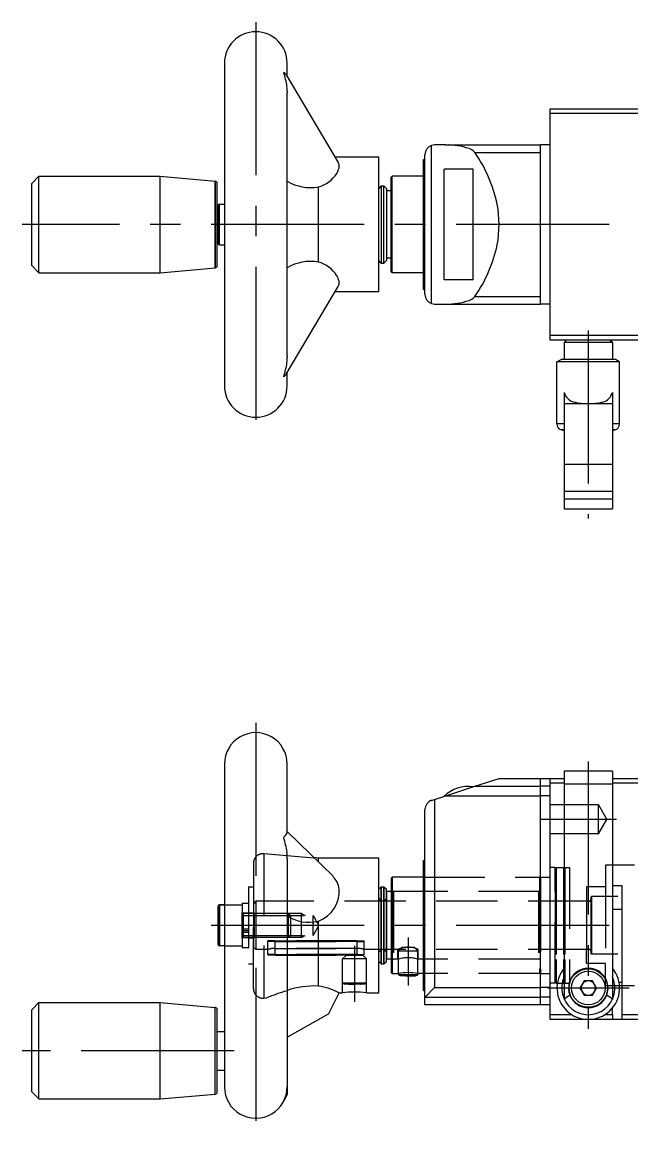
# Model space of a CAD drawing. Extents: x -77 to 465, y -68 to 222.
# Drawn here: x 139.9 to 266.4, y -42 to 187.4 of the extents above; entities that cross this region are included whole.
import ezdxf

# ---------------------------------------------------------------- set-up
doc = ezdxf.new("R2010")
doc.units = 0
doc.linetypes.add('CENTER', pattern=[50.8, 31.75, -6.35, 6.35, -6.35])
doc.linetypes.add('DASHED', pattern=[19.05, 12.7, -6.35])
doc.layers.get('0').update_dxf_attribs({"linetype": 'CONTINUOUS'})
doc.layers.add('CENTER', color=1, linetype='CENTER')

msp = doc.modelspace()

# ---------------------------------------------------------------- linework, layer by layer
at = {"color": 7, "linetype": 'CONTINUOUS'}
for p, q in [((181.88, 178.95), (181.88, 111.95)), ((194.88, 176.24), (194.88, 178.95)), ((194.71, 176.52), (205.48, 158.32)), ((194.88, 172.73), (194.87, 172.73)), ((194.88, 118.17), (194.88, 172.73)), ((249.48, 169.45), (282.88, 169.45)), ((249.48, 168.45), (249.48, 169.45)), ((282.88, 168.45), (249.48, 168.45)), ((249.48, 122.45), (249.48, 168.45)), ((224.86, 129.04), (224.86, 161.85)), ((227.83, 161.95), (225.48, 161.95)), ((227.83, 161.95), (247.48, 161.95)), ((247.48, 160.38), (247.48, 161.95)), ((249.48, 161.95), (247.48, 161.95)), ((247.48, 160.38), (247.48, 161.95)), ((213.88, 159.45), (204.81, 159.45)), ((213.88, 131.45), (213.88, 159.45)), ((223.18, 131.95), (223.18, 158.95)), ((223.18, 158.95), (223.48, 158.95)), ((223.48, 130.95), (223.48, 159.95)), ((233.84, 160.38), (247.48, 160.38)), ((247.48, 130.51), (247.48, 160.38)), ((247.48, 130.51), (247.48, 160.38)), ((233.48, 156.95), (227.48, 156.95)), ((227.48, 133.95), (227.48, 156.95)), ((233.48, 133.95), (233.48, 156.95)), ((141.88, 153.95), (143.38, 155.45)), ((141.88, 136.95), (141.88, 153.95)), ((143.38, 135.45), (143.38, 155.45)), ((143.38, 155.45), (168.54, 155.45)), ((168.54, 135.45), (168.54, 155.45)), ((168.54, 155.45), (179.92, 154.45)), ((179.92, 154.45), (179.92, 136.44)), ((179.92, 136.44), (179.92, 154.45)), ((180.38, 145.58), (180.38, 153.95)), ((216.68, 155.45), (216.48, 155.25)), ((216.48, 135.65), (216.48, 155.25)), ((216.68, 135.45), (216.68, 155.45)), ((223.18, 155.45), (216.68, 155.45)), ((201.38, 137.66), (201.38, 153.24)), ((214.38, 153.45), (213.88, 152.95)), ((214.38, 153.45), (214.38, 137.45)), ((214.38, 153.45), (214.98, 153.45)), ((214.98, 137.45), (214.98, 153.45)), ((214.98, 153.45), (215.48, 152.95)), ((215.48, 152.95), (215.48, 137.95)), ((216.48, 152.45), (215.48, 152.45)), ((180.58, 149.45), (180.38, 149.45)), ((180.58, 141.45), (180.58, 149.45)), ((180.83, 141.2), (180.83, 149.7)), ((180.83, 149.7), (181.88, 149.7)), ((180.38, 136.94), (180.38, 145.58)), ((180.58, 141.45), (180.38, 141.45)), ((180.83, 141.2), (181.88, 141.2)), ((214.38, 137.45), (213.88, 137.95)), ((214.98, 137.45), (215.48, 137.95)), ((216.48, 138.45), (215.48, 138.45)), ((141.88, 136.95), (143.38, 135.45)), ((143.38, 135.45), (168.54, 135.45)), ((168.54, 135.45), (179.92, 136.44)), ((214.38, 137.45), (214.98, 137.45)), ((216.68, 135.45), (216.48, 135.65)), ((223.18, 135.45), (216.68, 135.45)), ((233.48, 133.95), (227.48, 133.95)), ((194.71, 114.37), (205.48, 132.58)), ((213.88, 131.45), (204.81, 131.45)), ((223.18, 131.95), (223.48, 131.95)), ((225.48, 128.95), (227.83, 128.95)), ((227.83, 128.95), (247.48, 128.95)), ((233.84, 130.51), (247.48, 130.51)), ((247.48, 128.95), (247.48, 130.51)), ((247.48, 128.95), (247.48, 130.51)), ((249.48, 128.95), (247.48, 128.95)), ((249.48, 122.45), (282.88, 122.45)), ((249.48, 121.45), (249.48, 122.45)), ((282.88, 121.45), (249.48, 121.45)), ((252.38, 120.95), (252.88, 121.45)), ((262.38, 120.95), (252.38, 120.95)), ((252.38, 120.95), (252.38, 117.45)), ((262.38, 120.95), (261.88, 121.45)), ((262.38, 120.95), (262.38, 117.45)), ((194.88, 118.17), (194.87, 118.17)), ((250.88, 116.95), (251.74, 117.45)), ((263.01, 117.45), (251.74, 117.45)), ((263.88, 116.95), (263.01, 117.45)), ((263.88, 116.95), (250.88, 116.95)), ((250.88, 104.08), (250.88, 116.95)), ((263.88, 104.08), (263.88, 116.95)), ((194.88, 111.95), (194.88, 114.66)), ((252.38, 110.59), (252.38, 108.23)), ((262.38, 110.59), (262.38, 108.23)), ((252.38, 108.23), (252.38, 95.67)), ((262.38, 108.23), (252.38, 108.23)), ((262.38, 108.23), (262.38, 95.67)), ((252.38, 104.08), (250.88, 104.08)), ((263.88, 104.08), (262.38, 104.08)), ((252.38, 102.83), (251.85, 102.83)), ((262.9, 102.83), (262.38, 102.83)), ((252.38, 95.67), (252.38, 90.03)), ((262.38, 95.67), (252.38, 95.67)), ((262.38, 95.67), (262.38, 90.03)), ((252.38, 90.03), (252.38, 88.45)), ((262.38, 90.03), (252.38, 90.03)), ((262.38, 90.03), (262.38, 88.45)), ((262.38, 88.45), (252.38, 88.45)), ((252.38, 88.45), (252.38, 86.45)), ((262.38, 88.45), (262.38, 86.45)), ((252.38, 86.45), (262.38, 86.45)), ((181.88, 33.48), (181.88, -33.52)), ((194.88, 19.45), (194.88, 33.48)), ((233.84, 28.87), (238.87, 30.5)), ((238.87, 30.5), (252.38, 30.5)), ((247.48, 28.87), (247.48, 30.5)), ((247.48, 28.87), (247.48, 30.5)), ((249.48, 29.5), (249.48, 30.5)), ((262.38, 32), (252.38, 32)), ((252.38, 32), (252.38, 29.32)), ((262.38, 32), (262.38, 29.32)), ((262.38, 30.5), (282.88, 30.5)), ((227.83, 26.91), (233.84, 28.87)), ((233.84, 28.87), (247.48, 28.87)), ((247.48, 26.91), (247.48, 28.87)), ((249.48, 28.87), (247.48, 28.87)), ((247.48, 26.91), (247.48, 28.87)), ((249.48, -18.5), (249.48, 29.5)), ((252.38, 29.5), (249.48, 29.5)), ((252.38, 29.32), (252.38, -15.36)), ((262.38, 29.32), (252.38, 29.32)), ((282.88, 29.5), (262.38, 29.5)), ((262.38, 29.32), (262.38, -15.36)), ((224.86, 25.95), (225.48, 26.15)), ((225.48, 26.15), (227.83, 26.91)), ((225.48, 26.15), (225.48, -12.91)), ((227.83, 26.91), (247.48, 26.91)), ((247.48, -12.91), (247.48, 26.91)), ((247.48, -12.91), (247.48, 26.91)), ((249.48, 26.91), (247.48, 26.91)), ((223.48, -14.96), (223.48, 24.05)), ((194.88, 19.47), (204.4, 10.18)), ((194.88, 13.9), (194.88, -35.09)), ((201.38, 13.98), (200.42, 14.06)), ((201.38, 13.13), (201.38, 13.98)), ((213.88, 13.98), (201.38, 13.98)), ((213.88, -14.02), (213.88, 13.98)), ((223.18, 0), (223.18, 13.5)), ((223.18, 13.5), (223.48, 13.5)), ((216.68, 10), (216.48, 9.8)), ((216.48, 9.8), (216.48, 0)), ((216.68, 10), (216.68, -10)), ((223.18, 10), (216.68, 10)), ((214.38, 8), (213.88, 7.5)), ((213.88, -7.5), (213.88, 7.46)), ((214.38, 8), (214.38, -8)), ((214.38, -8), (214.38, 8)), ((214.38, 8), (214.98, 8)), ((214.98, -8), (214.98, 8)), ((214.98, 8), (214.98, -8)), ((214.98, 8), (215.48, 7.5)), ((215.48, -7.5), (215.48, 7.5)), ((215.48, 7), (215.48, -7)), ((216.48, 7), (215.48, 7)), ((262.38, 8.28), (264.38, 8.28)), ((264.38, -18.5), (264.38, 8.28)), ((213.88, -5.55), (213.88, 5.55)), ((213.88, 5.55), (214.38, 5.05)), ((214.38, -5.05), (214.38, 5)), ((215.48, 5.55), (214.98, 5.05)), ((214.98, 5.05), (214.98, -5)), ((180.58, 4), (180.58, -4)), ((180.58, -4.02), (180.58, 3.98)), ((181.88, 4.25), (180.83, 4.25)), ((180.83, 4.23), (180.83, -4.27)), ((181.88, 4.23), (180.83, 4.23)), ((180.83, -4.25), (180.83, 4.21)), ((264.38, 3.33), (262.38, 3.33)), ((201.38, -12.59), (201.38, 0.91)), ((216.48, 0), (216.48, -9.8)), ((223.18, -13.5), (223.18, 0)), ((181.88, -4.25), (180.83, -4.25)), ((181.88, -4.27), (180.83, -4.27)), ((213.88, -5.55), (214.38, -5.05)), ((215.48, -5.55), (214.98, -5.05)), ((214.38, -8), (213.88, -7.5)), ((214.38, -8), (214.98, -8)), ((214.98, -8), (215.48, -7.5)), ((216.48, -7), (215.48, -7)), ((216.68, -10), (216.48, -9.8)), ((216.68, -10), (217.98, -10)), ((217.98, -10), (217.98, -10.25)), ((221.98, -10.25), (217.98, -10.25)), ((218.41, -10.5), (217.98, -10.25)), ((221.55, -10.5), (218.41, -10.5)), ((219.28, -10.25), (221.98, -10.25)), ((219.43, -10.5), (221.55, -10.5)), ((221.55, -10.5), (221.98, -10.25)), ((223.18, -10), (221.98, -10)), ((221.98, -10), (221.98, -10.25)), ((223.18, -13.5), (223.48, -13.5)), ((225.48, -12.91), (223.52, -14.87)), ((225.48, -12.91), (247.48, -12.91)), ((247.48, -14.87), (247.48, -12.91)), ((249.48, -12.91), (247.48, -12.91)), ((247.48, -14.87), (247.48, -12.91)), ((256.51, -11.5), (255.65, -13)), ((255.65, -13), (256.51, -14.5)), ((258.24, -11.5), (256.51, -11.5)), ((259.11, -13), (258.24, -11.5)), ((258.24, -14.5), (259.11, -13)), ((263.76, -11.75), (264.38, -11.75)), ((141.88, -17.52), (143.38, -16.02)), ((143.38, -36.02), (143.38, -16.02)), ((143.38, -16.02), (168.54, -16.02)), ((168.54, -36.02), (168.54, -16.02)), ((168.54, -16.02), (179.92, -17.02)), ((203.44, -18.39), (205.67, -14.02)), ((205.67, -14.02), (206.4, -14.02)), ((211.37, -14.02), (213.88, -14.02)), ((223.52, -14.87), (223.48, -14.96)), ((223.48, -16.5), (223.48, -14.96)), ((223.52, -14.87), (247.48, -14.87)), ((247.48, -16.5), (247.48, -14.87)), ((247.48, -16.5), (247.48, -14.87)), ((249.48, -14.87), (247.48, -14.87)), ((256.51, -14.5), (258.24, -14.5)), ((141.88, -34.52), (141.88, -17.52)), ((179.92, -35.03), (179.92, -17.02)), ((180.38, -34.53), (180.38, -17.52)), ((194.88, -23.19), (203.46, -18.35)), ((249.48, -16.5), (223.48, -16.5)), ((262.38, -18.5), (262.38, -17.15)), ((249.48, -18.5), (253.91, -18.5)), ((249.48, -19.5), (249.48, -18.5)), ((262.38, -19.5), (249.48, -19.5)), ((260.84, -18.5), (262.38, -18.5)), ((262.38, -18.5), (262.38, -19.5)), ((264.38, -19.5), (262.38, -19.5)), ((264.38, -18.5), (282.88, -18.5)), ((264.38, -19.5), (264.38, -18.5)), ((282.88, -19.5), (264.38, -19.5)), ((180.38, -22.02), (181.88, -22.02)), ((180.38, -30.02), (181.88, -30.02)), ((141.88, -34.52), (143.38, -36.02)), ((143.38, -36.02), (168.54, -36.02)), ((168.54, -36.02), (179.92, -35.03)), ((194.88, -35.09), (194.16, -36.49))]:
    msp.add_line(p, q, dxfattribs=at)
at = {"color": 3, "linetype": 'DASHED'}
for p, q in [((259.48, 25), (249.48, 25)), ((259.48, 19), (259.48, 25)), ((259.48, 25), (261.21, 22)), ((259.48, 19), (261.21, 22)), ((259.48, 19), (249.48, 19)), ((200.42, 13.97), (190.05, 14.88)), ((190.05, 14.87), (190.05, -15.09)), ((187.88, 12.88), (187.88, 2.03)), ((250.48, 12), (249.48, 12)), ((249.48, -12), (249.48, 11.98)), ((250.48, -12), (250.48, 11.98)), ((250.48, 11.5), (250.73, 11.5)), ((250.48, 11.47), (250.48, -11.5)), ((250.73, 12), (250.73, -12)), ((250.73, 12), (252.23, 12)), ((250.73, 11.47), (250.73, -11.5)), ((252.23, 12), (252.23, -12)), ((252.23, 11.5), (252.48, 11.5)), ((252.23, 11.47), (252.23, -11.5)), ((252.48, 12), (252.48, -12)), ((252.48, 12), (253.48, 12)), ((252.48, 11.47), (252.48, -11.5)), ((253.48, 11.98), (253.48, -12)), ((260.98, 12.5), (260.98, 8)), ((266.98, 12.5), (260.98, 12.5)), ((223.18, 10), (247.28, 10)), ((247.28, 10), (247.28, -10)), ((247.28, 10), (247.48, 9.8)), ((247.48, 10), (249.48, 10)), ((247.48, 9.99), (247.48, -9.99)), ((247.48, 9.79), (247.48, -9.79)), ((186.88, 8), (186.88, -8)), ((186.88, 8), (187.88, 8)), ((187.88, 8), (187.88, -7.96)), ((216.48, 7.5), (216.98, 7)), ((247.28, 7), (216.48, 7)), ((216.98, 7), (216.98, -7)), ((247.08, 7), (247.08, -7)), ((247.28, 7), (247.48, 7.2)), ((247.28, 7), (247.28, -7)), ((247.48, 7.4), (247.48, -7.4)), ((247.48, 7.2), (247.48, -7.2)), ((256.98, 8), (256.98, 5)), ((260.98, 8), (256.98, 8)), ((260.98, 8), (260.98, -7.94)), ((185.58, 4.6), (185.58, -4.6)), ((185.58, 4.6), (186.88, 4.6)), ((186.88, 4.59), (186.88, -4.6)), ((188.38, 5), (187.88, 4.5)), ((188.38, 5), (188.38, -5)), ((257.58, 5), (188.38, 5)), ((250.48, 6), (250.73, 6)), ((250.48, 5.96), (250.48, -6)), ((250.73, 5.96), (250.73, -6)), ((252.23, 6), (252.48, 6)), ((252.23, 5.96), (252.23, -6)), ((252.23, 4.97), (252.23, -5)), ((252.48, 5.96), (252.48, -6)), ((252.48, 4.97), (252.48, -5)), ((256.98, 5), (256.98, -5)), ((258.08, 6), (257.88, 5.8)), ((257.88, 5.8), (257.88, -5.8)), ((257.88, 5.3), (257.88, -5.3)), ((258.08, 6), (258.08, -6)), ((282.58, 6), (258.08, 6)), ((181.88, 4.25), (185.58, 4.25)), ((185.58, 4.21), (185.58, -4.25)), ((185.58, -2.68), (185.58, 2.69)), ((185.58, 2.55), (185.58, -2.55)), ((186.88, 2.55), (185.58, 2.55)), ((185.78, 2.5), (185.78, -2.5)), ((197.88, 2.5), (185.78, 2.5)), ((186.88, 2.6), (187.88, 2.6)), ((186.88, 2.58), (186.88, -2.59)), ((186.88, 2.55), (186.88, -2.55)), ((187.88, 4.45), (187.88, -4.45)), ((187.88, 2.75), (187.88, -2.7)), ((188.13, 2.5), (187.88, 2.75)), ((187.88, 2.58), (187.88, -2.59)), ((188.13, -2.5), (188.13, 2.5)), ((195.14, -2.5), (195.14, 2.5)), ((195.58, 2.07), (195.15, 2.5)), ((197.88, -2.5), (197.88, 2.5)), ((197.88, 2.5), (198.63, 2.07)), ((185.58, 2.07), (200.28, 2.07)), ((187.88, -13.11), (187.88, 2.03)), ((195.58, 2.07), (195.58, -2.07)), ((200.28, -2.07), (200.28, 2.07)), ((200.28, 2.07), (201.47, 0)), ((200.28, -2.07), (201.47, 0)), ((186.88, -0.79), (185.58, -0.79)), ((185.58, -0.79), (185.58, -1.42)), ((186.88, -1.16), (185.58, -1.16)), ((185.58, -1.16), (185.58, -2.08)), ((185.58, -1.42), (186.88, -1.42)), ((185.58, -2.07), (200.28, -2.07)), ((185.58, -2.08), (186.88, -2.08)), ((186.88, -0.79), (186.88, -1.42)), ((186.88, -1.16), (186.88, -2.08)), ((195.58, -2.07), (195.14, -2.5)), ((197.88, -2.5), (198.63, -2.07)), ((181.88, -4.27), (185.58, -4.27)), ((186.88, -2.55), (185.58, -2.55)), ((197.88, -2.5), (185.78, -2.5)), ((186.88, -2.6), (187.88, -2.6)), ((188.13, -2.5), (187.88, -2.75)), ((188.38, -5), (187.88, -4.5)), ((192.38, -3.2), (190.88, -3.2)), ((190.88, -6.04), (190.88, -3.2)), ((190.88, -3.36), (191.04, -3.2)), ((192.38, -3.36), (190.88, -3.36)), ((192.38, -3.2), (191.04, -3.2)), ((192.38, -3.2), (209.38, -3.2)), ((209.38, -3.2), (192.38, -3.2)), ((209.38, -3.2), (192.38, -3.2)), ((192.38, -3.2), (209.38, -3.2)), ((192.38, -4.77), (192.38, -3.2)), ((192.38, -4.77), (192.38, -3.2)), ((192.38, -3.36), (192.38, -3.2)), ((192.38, -3.36), (192.38, -3.2)), ((209.38, -3.36), (192.38, -3.36)), ((192.38, -3.36), (209.38, -3.36)), ((192.38, -6.04), (192.38, -3.36)), ((192.38, -6.04), (192.38, -3.36)), ((209.38, -4.77), (209.38, -3.2)), ((209.38, -4.77), (209.38, -3.2)), ((209.38, -3.2), (209.38, -3.36)), ((209.38, -3.2), (210.72, -3.2)), ((209.38, -3.2), (209.38, -3.36)), ((209.38, -3.2), (210.88, -3.2)), ((209.38, -6.04), (209.38, -3.36)), ((209.38, -6.04), (209.38, -3.36)), ((209.38, -3.36), (210.88, -3.36)), ((210.88, -3.36), (210.72, -3.2)), ((210.88, -6.04), (210.88, -3.2)), ((217.98, -5.25), (218.73, -4.5)), ((218.73, -4.5), (221.23, -4.5)), ((221.98, -5.25), (221.23, -4.5)), ((185.58, -4.6), (186.88, -4.6)), ((190.89, -5), (188.38, -5)), ((192.38, -6.04), (190.88, -6.04)), ((191.04, -6.2), (190.88, -6.04)), ((192.38, -6.2), (191.04, -6.2)), ((209.38, -4.77), (192.38, -4.77)), ((192.38, -4.77), (209.38, -4.77)), ((192.38, -6.04), (209.38, -6.04)), ((209.38, -6.04), (192.38, -6.04)), ((192.38, -6.2), (192.38, -6.04)), ((192.38, -6.2), (192.38, -6.04)), ((209.38, -6.2), (192.38, -6.2)), ((192.38, -6.2), (209.38, -6.2)), ((206.38, -6.97), (207.13, -6.22)), ((210.62, -6.22), (207.13, -6.22)), ((209.38, -6.04), (209.38, -6.2)), ((209.38, -6.04), (210.88, -6.04)), ((209.38, -6.04), (209.38, -6.2)), ((209.38, -6.2), (210.72, -6.2)), ((210.63, -6.22), (209.38, -6.22)), ((211.38, -6.97), (210.63, -6.22)), ((210.72, -6.2), (210.88, -6.04)), ((257.58, -5), (210.88, -5)), ((217.88, -7), (217.88, -4.99)), ((217.98, -5.25), (221.98, -5.25)), ((217.98, -10), (217.98, -5.25)), ((221.98, -10), (221.98, -5.25)), ((222.08, -7), (222.08, -4.99)), ((250.48, -6), (250.73, -6)), ((252.23, -6), (252.48, -6)), ((256.98, -7.94), (256.98, -5)), ((258.08, -6), (257.88, -5.8)), ((282.58, -6), (258.08, -6)), ((186.88, -8), (187.88, -8)), ((211.38, -6.97), (206.38, -6.97)), ((206.38, -14.02), (206.38, -6.97)), ((211.38, -14.02), (211.38, -6.97)), ((216.48, -7.5), (216.98, -7)), ((217.98, -7), (216.48, -7)), ((223.18, -7), (221.98, -7)), ((247.28, -7), (223.18, -7)), ((247.48, -7.2), (247.28, -7)), ((260.98, -7.94), (256.98, -7.94)), ((260.98, -12.46), (260.98, -7.94)), ((247.28, -10), (223.18, -10)), ((247.28, -10), (247.48, -9.8)), ((247.48, -10), (249.48, -10)), ((211.38, -11.97), (206.38, -11.97)), ((206.38, -11.97), (206.82, -12.22)), ((210.93, -12.22), (206.82, -12.22)), ((207.59, -12.22), (207.67, -12.22)), ((207.59, -12.22), (208.79, -12.22)), ((207.67, -12.22), (208.96, -12.22)), ((210.08, -12.22), (208.79, -12.22)), ((210.17, -12.22), (208.96, -12.22)), ((210.08, -12.22), (210.17, -12.22)), ((211.38, -11.97), (210.93, -12.22)), ((250.48, -12), (249.48, -12)), ((250.48, -11.5), (250.73, -11.5)), ((250.73, -12), (252.23, -12)), ((252.23, -11.5), (252.48, -11.5)), ((252.48, -12), (253.48, -12)), ((260.98, -12.46), (266.98, -12.46)), ((190.05, -15.11), (190.59, -15.06))]:
    msp.add_line(p, q, dxfattribs=at)
at = {"color": 7, "linetype": 'CONTINUOUS'}
for radius in [4, 3.5]:
    msp.add_circle((257.38, -13), radius, dxfattribs=at)
for centre, radius, start, end in [((188.38, 178.95), 6.5, 0, 180), ((177.97, 171.71), 17.04, 7.9396, 18.1767), ((193.04, 175.26), 2.09, 36.9737, 57.5814), ((189.73, 173.4), 5.16, 356.4166, 7.4094), ((197.82, 172.71), 2.96, 172.9313, 178.9238), ((194.93, 172.77), 0.0718, 180.587, 213.6184), ((225.48, 159.95), 2, 108, 180), ((225.48, 159.95), 2, 90, 108), ((228.16, 148.33), 13.62, 70.7943, 91.4059), ((231.65, 158.39), 2.98, 46.1495, 70.54), ((232.8, 159.66), 1.26, 34.541, 43.5057), ((210.21, 143.81), 28.85, 11.7293, 35.0418), ((199.62, 159.59), 6.59, 285.4749, 327.6109), ((201.67, 158.18), 4.1, 328.9501, 346.3123), ((204.6, 157.67), 1.09, 359.7532, 36.0548), ((204.17, 157.55), 1.52, 346.9738, 4.5033), ((179.88, 153.95), 0.5, 0, 85), ((199.78, 162.92), 9.81, 240.0385, 279.3802), ((180.83, 149.45), 0.25, 90, 180), ((216.24, 145.45), 22.63, 349.2242, 10.7758), ((180.83, 141.45), 0.25, 180, 270), ((210.21, 147.08), 28.85, 324.9582, 348.2707), ((199.78, 127.97), 9.81, 80.6198, 119.9615), ((179.88, 136.94), 0.5, 275, 0), ((199.62, 131.3), 6.59, 32.3891, 74.5251), ((201.67, 132.72), 4.1, 13.6877, 31.0499), ((204.6, 133.22), 1.09, 323.9452, 0.2468), ((204.17, 133.35), 1.52, 355.4967, 13.0262), ((225.48, 130.95), 2, 180, 252), ((225.48, 130.95), 2, 252, 270), ((228.16, 142.56), 13.62, 268.5941, 289.2057), ((231.65, 132.51), 2.98, 289.46, 313.8505), ((232.8, 131.23), 1.26, 316.4943, 325.459), ((189.73, 117.5), 5.16, 352.5906, 3.5834), ((194.93, 118.13), 0.0718, 146.3816, 179.413), ((197.82, 118.18), 2.96, 181.0762, 187.0687), ((177.97, 119.18), 17.04, 341.8233, 352.0604), ((193.04, 115.63), 2.09, 302.4186, 323.0263), ((188.38, 111.95), 6.5, 180, 0), ((255.13, 111.36), 2.86, 195.7066, 254.773), ((259.63, 111.36), 2.86, 285.227, 344.2934), ((257.38, 120.8), 12.55, 256.1686, 283.8314), ((252.18, 104.08), 1.3, 180, 255.4299), ((262.58, 104.08), 1.3, 284.5701, 0), ((257.38, 124.09), 21.97, 255.4299, 256.8456), ((257.38, 124.09), 21.97, 283.1544, 284.5701), ((188.38, 33.5), 6.5, 359.8413, 180.153), ((232.41, 21.83), 7, 81.2161, 134.7839), ((225.48, 24.05), 2, 108, 180), ((191.03, 21.31), 4.4, 315.2687, 330.2949), ((194.64, 19.26), 0.254, 327.8872, 24.2142), ((175.66, 12.37), 19.4, 8.4144, 17.5078), ((190.43, 14.6), 4.46, 350.4317, 7.8758), ((201.97, 7.32), 3.68, 3.3213, 49.8282), ((199.12, 7.05), 6.55, 290.1905, 4.1999), ((180.83, 4), 0.25, 90, 180), ((180.83, 3.98), 0.249, 89.821, 180.179), ((199.35, 8.64), 8, 235.9717, 284.677), ((180.83, -4), 0.25, 180, 270), ((180.83, -4.02), 0.25, 180.0976, 269.9004), ((257.38, -13), 6.5, 140.2849, 39.7151), ((257.38, -13), 4.1, 338.9247, 201.0753), ((219.98, -20.03), 10.23, 78.6977, 101.3593), ((257.38, -13), 5.53, 154.7754, 25.2246), ((200.72, -31.26), 18.69, 87.9927, 108.23), ((199.31, -25.9), 13.48, 61.8333, 81.1815), ((257.38, -13), 1.5, 150, 210), ((257.38, -13), 1.5, 90, 150), ((257.38, -13), 1.5, 210, 270), ((257.38, -13), 1.5, 30, 90), ((257.38, -13), 1.5, 270, 330), ((257.38, -13), 1.5, 330, 30), ((208.88, -30.25), 16.42, 81.2834, 98.6797), ((257.18, -20.53), 7.06, 120.9045, 132.842), ((257.38, -13), 4.1, 201.0753, 338.9247), ((257.58, -20.53), 7.06, 47.158, 59.0955), ((179.88, -17.52), 0.499, 359.9343, 85.2295), ((188.38, -33.52), 6.5, 180.0028, 0.6922), ((179.88, -34.53), 0.499, 274.7705, 0.0657)]:
    msp.add_arc(centre, radius, start, end, dxfattribs=at)
at = {"color": 3, "linetype": 'DASHED'}
for centre, radius, start, end in [((189.88, 12.88), 2, 84.9998, 180.0004), ((247.08, 7.4), 0.4, 270, 0), ((257.58, 5.3), 0.3, 270, 0), ((185.78, 2.7), 0.2, 180, 270), ((185.78, -2.7), 0.2, 90, 180), ((219.98, -9.62), 5.08, 65.6027, 114.3973), ((192.41, -10.01), 5.24, 90.4072, 106.9695), ((209.36, -9.88), 5.11, 72.8206, 89.8064), ((219.98, -13.71), 7, 73.563, 106.5895), ((257.58, -5.3), 0.3, 0, 90), ((247.08, -7.4), 0.4, 0, 90), ((189.88, -13.11), 2, 179.9996, 275.0002), ((207.85, -58.13), 46.41, 106.2311, 111.8615)]:
    msp.add_arc(centre, radius, start, end, dxfattribs=at)
at = {"layer": 'CENTER', "color": 1, "linetype": 'CENTER'}
for p, q in [((188.38, 187.45), (188.38, 103.45)), ((464.88, 145.45), (139.88, 145.45)), ((257.38, 123.45), (257.38, 84.45)), ((188.38, 42), (188.38, -42.02)), ((257.38, 34), (257.38, -21.5)), ((263.21, 22), (247.48, 22)), ((464.88, 0), (178.58, 0)), ((208.88, -4.22), (208.88, -15.83)), ((219.98, -2.5), (219.98, -12.5)), ((265.88, -13), (248.88, -13)), ((183.88, -26.02), (139.88, -26.02))]:
    msp.add_line(p, q, dxfattribs=at)

doc.saveas('drawing.dxf')
